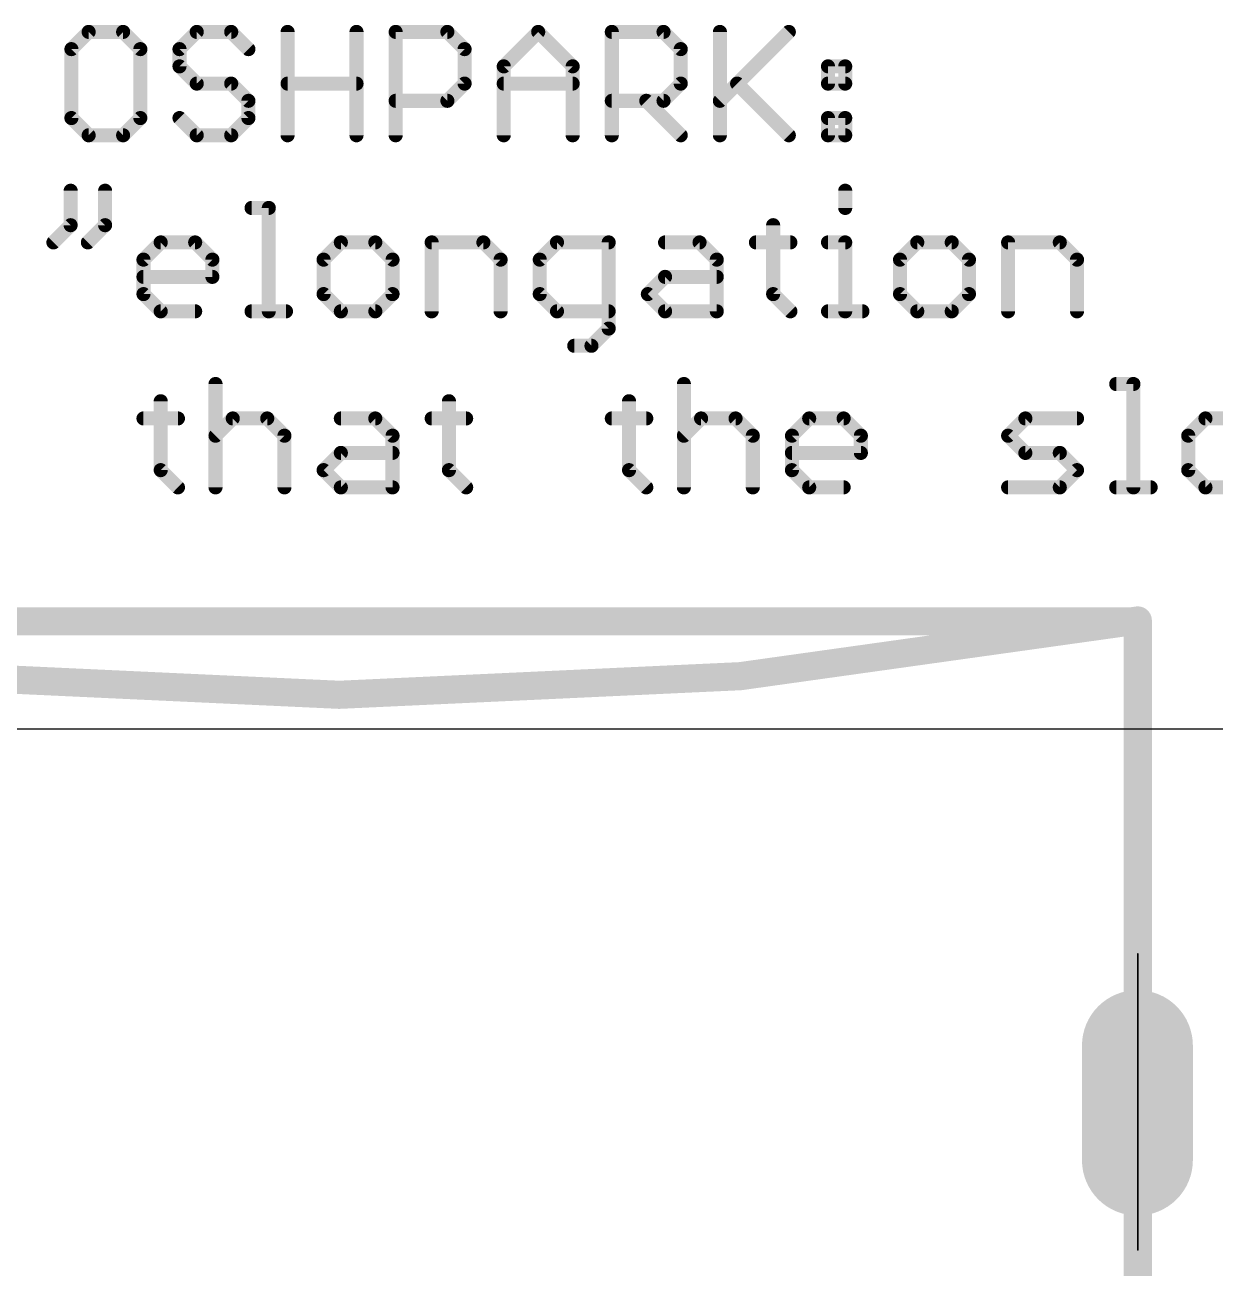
# Model space of a CAD drawing. Extents: x 0 to 102, y -4 to 29.
# Drawn here: x 61.93 to 68.37, y 22.48 to 29.21 of the extents above; entities that cross this region are included whole.
import ezdxf

# ---------------------------------------------------------------- set-up
doc = ezdxf.new("R2010")
doc.units = 0
doc.layers.add('20', color=53, linetype='CONTINUOUS')
doc.layers.add('51', color=41, linetype='CONTINUOUS')

msp = doc.modelspace()

# ---------------------------------------------------------------- linework, layer by layer
at = {"layer": '20'}
msp.add_line((100.33, 25.4), (1.27, 25.4), dxfattribs=at)
at = {"layer": '51'}
for points, const_width in [([(62.2713, 29.1724), (62.1781, 29.0792)], 0.0762), ([(62.4577, 29.1724), (62.2713, 29.1724)], 0.0762), ([(62.551, 29.0792), (62.4577, 29.1724)], 0.0762), ([(62.856, 29.1724), (62.7628, 29.0792)], 0.0762), ([(63.0424, 29.1724), (62.856, 29.1724)], 0.0762), ([(63.1356, 29.0792), (63.0424, 29.1724)], 0.0762), ([(63.3475, 28.6131), (63.3475, 29.1724)], 0.0762), ([(63.7203, 29.1724), (63.7203, 28.6131)], 0.0762), ([(63.9322, 28.6131), (63.9322, 29.1724)], 0.0762), ([(63.9322, 29.1724), (64.2118, 29.1724)], 0.0762), ([(64.2118, 29.1724), (64.305, 29.0792)], 0.0762), ([(64.5169, 28.986), (64.7033, 29.1724)], 0.0762), ([(64.7033, 29.1724), (64.8897, 28.986)], 0.0762), ([(65.1016, 28.6131), (65.1016, 29.1724)], 0.0762), ([(65.1016, 29.1724), (65.3812, 29.1724)], 0.0762), ([(65.3812, 29.1724), (65.4744, 29.0792)], 0.0762), ([(65.6863, 29.1724), (65.6863, 28.6131)], 0.0762), ([(65.6863, 28.7995), (66.0591, 29.1724)], 0.0762), ([(62.1781, 29.0792), (62.1781, 28.7063)], 0.0762), ([(62.551, 28.7063), (62.551, 29.0792)], 0.0762), ([(62.7628, 29.0792), (62.7628, 28.986)], 0.0762), ([(64.305, 29.0792), (64.305, 28.8927)], 0.0762), ([(65.4744, 29.0792), (65.4744, 28.8927)], 0.0762), ([(62.7628, 28.986), (62.856, 28.8927)], 0.0762), ([(64.5169, 28.6131), (64.5169, 28.986)], 0.0762), ([(64.8897, 28.986), (64.8897, 28.6131)], 0.0762), ([(66.271, 28.986), (66.3642, 28.986)], 0.0762), ([(66.271, 28.8927), (66.271, 28.986)], 0.0762), ([(66.3642, 28.986), (66.3642, 28.8927)], 0.0762), ([(62.856, 28.8927), (63.0424, 28.8927)], 0.0762), ([(63.0424, 28.8927), (63.1356, 28.7995)], 0.0762), ([(63.3475, 28.8927), (63.7203, 28.8927)], 0.0762), ([(64.305, 28.8927), (64.2118, 28.7995)], 0.0762), ([(64.5169, 28.8927), (64.8897, 28.8927)], 0.0762), ([(65.4744, 28.8927), (65.3812, 28.7995)], 0.0762), ([(65.7795, 28.8927), (66.0591, 28.6131)], 0.0762), ([(66.3642, 28.8927), (66.271, 28.8927)], 0.0762), ([(63.1356, 28.7995), (63.1356, 28.7063)], 0.0762), ([(64.2118, 28.7995), (63.9322, 28.7995)], 0.0762), ([(65.3812, 28.7995), (65.1016, 28.7995)], 0.0762), ([(65.288, 28.7995), (65.4744, 28.6131)], 0.0762), ([(62.1781, 28.7063), (62.2713, 28.6131)], 0.0762), ([(62.4577, 28.6131), (62.551, 28.7063)], 0.0762), ([(62.856, 28.6131), (62.7628, 28.7063)], 0.0762), ([(63.1356, 28.7063), (63.0424, 28.6131)], 0.0762), ([(66.271, 28.7063), (66.3642, 28.7063)], 0.0762), ([(66.271, 28.6131), (66.271, 28.7063)], 0.0762), ([(66.3642, 28.7063), (66.3642, 28.6131)], 0.0762), ([(62.2713, 28.6131), (62.4577, 28.6131)], 0.0762), ([(63.0424, 28.6131), (62.856, 28.6131)], 0.0762), ([(66.3642, 28.6131), (66.271, 28.6131)], 0.0762), ([(62.1739, 28.3131), (62.1739, 28.1267)], 0.0762), ([(62.3603, 28.3131), (62.3603, 28.1267)], 0.0762), ([(66.3642, 28.3131), (66.3642, 28.2199)], 0.0762), ([(63.1526, 28.2199), (63.2458, 28.2199)], 0.0762), ([(63.2458, 28.2199), (63.2458, 27.6606)], 0.0762), ([(62.1739, 28.1267), (62.0807, 28.0335)], 0.0762), ([(62.3603, 28.1267), (62.2671, 28.0335)], 0.0762), ([(65.9744, 28.1267), (65.9744, 27.7538)], 0.0762), ([(62.5679, 27.9402), (62.6611, 28.0335)], 0.0762), ([(62.6611, 28.0335), (62.8475, 28.0335)], 0.0762), ([(62.8475, 28.0335), (62.9407, 27.9402)], 0.0762), ([(63.6356, 28.0335), (63.5424, 27.9402)], 0.0762), ([(63.822, 28.0335), (63.6356, 28.0335)], 0.0762), ([(63.9152, 27.9402), (63.822, 28.0335)], 0.0762), ([(64.1271, 27.6606), (64.1271, 28.0335)], 0.0762), ([(64.1271, 28.0335), (64.4067, 28.0335)], 0.0762), ([(64.4067, 28.0335), (64.4999, 27.9402)], 0.0762), ([(64.805, 28.0335), (64.7118, 27.9402)], 0.0762), ([(65.0846, 28.0335), (64.805, 28.0335)], 0.0762), ([(65.0846, 27.5674), (65.0846, 28.0335)], 0.0762), ([(65.3897, 28.0335), (65.5761, 28.0335)], 0.0762), ([(65.5761, 28.0335), (65.6693, 27.9402)], 0.0762), ([(65.8812, 28.0335), (66.0676, 28.0335)], 0.0762), ([(66.271, 28.0335), (66.3642, 28.0335)], 0.0762), ([(66.3642, 28.0335), (66.3642, 27.6606)], 0.0762), ([(66.754, 28.0335), (66.6608, 27.9402)], 0.0762), ([(66.9404, 28.0335), (66.754, 28.0335)], 0.0762), ([(67.0336, 27.9402), (66.9404, 28.0335)], 0.0762), ([(67.2455, 27.6606), (67.2455, 28.0335)], 0.0762), ([(67.2455, 28.0335), (67.5251, 28.0335)], 0.0762), ([(67.5251, 28.0335), (67.6183, 27.9402)], 0.0762), ([(62.5679, 27.7538), (62.5679, 27.9402)], 0.0762), ([(62.9407, 27.9402), (62.9407, 27.847)], 0.0762), ([(63.5424, 27.9402), (63.5424, 27.7538)], 0.0762), ([(63.9152, 27.7538), (63.9152, 27.9402)], 0.0762), ([(64.4999, 27.9402), (64.4999, 27.6606)], 0.0762), ([(64.7118, 27.9402), (64.7118, 27.7538)], 0.0762), ([(65.6693, 27.9402), (65.6693, 27.6606)], 0.0762), ([(66.6608, 27.9402), (66.6608, 27.7538)], 0.0762), ([(67.0336, 27.7538), (67.0336, 27.9402)], 0.0762), ([(67.6183, 27.9402), (67.6183, 27.6606)], 0.0762), ([(62.9407, 27.847), (62.5679, 27.847)], 0.0762), ([(65.2965, 27.7538), (65.3897, 27.847)], 0.0762), ([(65.3897, 27.847), (65.6693, 27.847)], 0.0762), ([(62.6611, 27.6606), (62.5679, 27.7538)], 0.0762), ([(63.5424, 27.7538), (63.6356, 27.6606)], 0.0762), ([(63.822, 27.6606), (63.9152, 27.7538)], 0.0762), ([(64.7118, 27.7538), (64.805, 27.6606)], 0.0762), ([(65.3897, 27.6606), (65.2965, 27.7538)], 0.0762), ([(65.9744, 27.7538), (66.0676, 27.6606)], 0.0762), ([(66.6608, 27.7538), (66.754, 27.6606)], 0.0762), ([(66.9404, 27.6606), (67.0336, 27.7538)], 0.0762), ([(62.8475, 27.6606), (62.6611, 27.6606)], 0.0762), ([(63.1526, 27.6606), (63.339, 27.6606)], 0.0762), ([(63.6356, 27.6606), (63.822, 27.6606)], 0.0762), ([(64.805, 27.6606), (65.0846, 27.6606)], 0.0762), ([(65.6693, 27.6606), (65.3897, 27.6606)], 0.0762), ([(66.271, 27.6606), (66.4574, 27.6606)], 0.0762), ([(66.754, 27.6606), (66.9404, 27.6606)], 0.0762), ([(64.9914, 27.4742), (65.0846, 27.5674)], 0.0762), ([(64.8982, 27.4742), (64.9914, 27.4742)], 0.0762), ([(62.9577, 27.2674), (62.9577, 26.7081)], 0.0762), ([(65.4914, 27.2674), (65.4914, 26.7081)], 0.0762), ([(67.8302, 27.2674), (67.9234, 27.2674)], 0.0762), ([(67.9234, 27.2674), (67.9234, 26.7081)], 0.0762), ([(62.6611, 27.1742), (62.6611, 26.8013)], 0.0762), ([(64.2203, 27.1742), (64.2203, 26.8013)], 0.0762), ([(65.1948, 27.1742), (65.1948, 26.8013)], 0.0762), ([(62.5679, 27.081), (62.7543, 27.081)], 0.0762), ([(62.9577, 26.9877), (63.0509, 27.081)], 0.0762), ([(63.0509, 27.081), (63.2373, 27.081)], 0.0762), ([(63.2373, 27.081), (63.3305, 26.9877)], 0.0762), ([(63.6356, 27.081), (63.822, 27.081)], 0.0762), ([(63.822, 27.081), (63.9152, 26.9877)], 0.0762), ([(64.1271, 27.081), (64.3135, 27.081)], 0.0762), ([(65.1016, 27.081), (65.288, 27.081)], 0.0762), ([(65.4914, 26.9877), (65.5846, 27.081)], 0.0762), ([(65.5846, 27.081), (65.771, 27.081)], 0.0762), ([(65.771, 27.081), (65.8642, 26.9877)], 0.0762), ([(66.0761, 26.9877), (66.1693, 27.081)], 0.0762), ([(66.1693, 27.081), (66.3557, 27.081)], 0.0762), ([(66.3557, 27.081), (66.4489, 26.9877)], 0.0762), ([(67.2455, 26.9877), (67.3387, 27.081)], 0.0762), ([(67.3387, 27.081), (67.6183, 27.081)], 0.0762), ([(68.3132, 27.081), (68.22, 26.9877)], 0.0762), ([(68.4996, 27.081), (68.3132, 27.081)], 0.0762), ([(63.3305, 26.9877), (63.3305, 26.7081)], 0.0762), ([(63.9152, 26.9877), (63.9152, 26.7081)], 0.0762), ([(65.8642, 26.9877), (65.8642, 26.7081)], 0.0762), ([(66.0761, 26.8013), (66.0761, 26.9877)], 0.0762), ([(66.4489, 26.9877), (66.4489, 26.8945)], 0.0762), ([(67.3387, 26.8945), (67.2455, 26.9877)], 0.0762), ([(68.22, 26.9877), (68.22, 26.8013)], 0.0762), ([(63.5424, 26.8013), (63.6356, 26.8945)], 0.0762), ([(63.6356, 26.8945), (63.9152, 26.8945)], 0.0762), ([(66.4489, 26.8945), (66.0761, 26.8945)], 0.0762), ([(67.5251, 26.8945), (67.3387, 26.8945)], 0.0762), ([(67.6183, 26.8013), (67.5251, 26.8945)], 0.0762), ([(62.6611, 26.8013), (62.7543, 26.7081)], 0.0762), ([(63.6356, 26.7081), (63.5424, 26.8013)], 0.0762), ([(64.2203, 26.8013), (64.3135, 26.7081)], 0.0762), ([(65.1948, 26.8013), (65.288, 26.7081)], 0.0762), ([(66.1693, 26.7081), (66.0761, 26.8013)], 0.0762), ([(67.5251, 26.7081), (67.6183, 26.8013)], 0.0762), ([(68.22, 26.8013), (68.3132, 26.7081)], 0.0762), ([(63.9152, 26.7081), (63.6356, 26.7081)], 0.0762), ([(66.3557, 26.7081), (66.1693, 26.7081)], 0.0762), ([(67.2455, 26.7081), (67.5251, 26.7081)], 0.0762), ([(67.8302, 26.7081), (68.0166, 26.7081)], 0.0762), ([(68.3132, 26.7081), (68.4996, 26.7081)], 0.0762), ([(67.947, 25.983), (59.307, 25.983)], 0.1524), ([(67.947, 25.983), (67.947, 18.633)], 0.1524), ([(67.947, 22.583), (67.947, 24.183)], 0.01), ([(67.945, 23.068), (67.945, 23.688)], 0.6)]:
    msp.add_lwpolyline(points, dxfattribs=dict(at, const_width=const_width))
for points, const_width in [([(62.2713, 29.1914, 1), (62.2713, 29.1533)], 0.0381), ([(62.2848, 29.1589, 1), (62.2578, 29.1858)], 0.0381), ([(62.4712, 29.1858, 1), (62.4443, 29.1589)], 0.0381), ([(62.4577, 29.1533, 1), (62.4577, 29.1914)], 0.0381), ([(62.856, 29.1914, 1), (62.856, 29.1533)], 0.0381), ([(62.8695, 29.1589, 1), (62.8425, 29.1858)], 0.0381), ([(63.0559, 29.1858, 1), (63.029, 29.1589)], 0.0381), ([(63.0424, 29.1533, 1), (63.0424, 29.1914)], 0.0381), ([(63.3665, 29.1724, 1), (63.3284, 29.1724)], 0.0381), ([(63.7394, 29.1724, 1), (63.7013, 29.1724)], 0.0381), ([(63.9512, 29.1724, 1), (63.9131, 29.1724)], 0.0381), ([(63.9322, 29.1914, 1), (63.9322, 29.1533)], 0.0381), ([(64.2253, 29.1858, 1), (64.1984, 29.1589)], 0.0381), ([(64.2118, 29.1533, 1), (64.2118, 29.1914)], 0.0381), ([(64.7168, 29.1858, 1), (64.6898, 29.1589)], 0.0381), ([(64.7168, 29.1589, 1), (64.6898, 29.1858)], 0.0381), ([(65.1206, 29.1724, 1), (65.0825, 29.1724)], 0.0381), ([(65.1016, 29.1914, 1), (65.1016, 29.1533)], 0.0381), ([(65.3947, 29.1858, 1), (65.3678, 29.1589)], 0.0381), ([(65.3812, 29.1533, 1), (65.3812, 29.1914)], 0.0381), ([(65.7053, 29.1724, 1), (65.6672, 29.1724)], 0.0381), ([(66.0726, 29.1589, 1), (66.0457, 29.1858)], 0.0381), ([(62.1646, 29.0926, 1), (62.1916, 29.0657)], 0.0381), ([(62.1972, 29.0792, 1), (62.1591, 29.0792)], 0.0381), ([(62.57, 29.0792, 1), (62.5319, 29.0792)], 0.0381), ([(62.5375, 29.0657, 1), (62.5644, 29.0926)], 0.0381), ([(62.7818, 29.0792, 1), (62.7437, 29.0792)], 0.0381), ([(62.7493, 29.0926, 1), (62.7763, 29.0657)], 0.0381), ([(63.1222, 29.0657, 1), (63.1491, 29.0926)], 0.0381), ([(64.3241, 29.0792, 1), (64.286, 29.0792)], 0.0381), ([(64.2916, 29.0657, 1), (64.3185, 29.0926)], 0.0381), ([(65.4935, 29.0792, 1), (65.4554, 29.0792)], 0.0381), ([(65.461, 29.0657, 1), (65.4879, 29.0926)], 0.0381), ([(62.7437, 28.986, 1), (62.7818, 28.986)], 0.0381), ([(62.7763, 28.9994, 1), (62.7493, 28.9725)], 0.0381), ([(64.5359, 28.986, 1), (64.4978, 28.986)], 0.0381), ([(64.5034, 28.9994, 1), (64.5304, 28.9725)], 0.0381), ([(64.9088, 28.986, 1), (64.8707, 28.986)], 0.0381), ([(64.8763, 28.9725, 1), (64.9032, 28.9994)], 0.0381), ([(66.29, 28.986, 1), (66.2519, 28.986)], 0.0381), ([(66.271, 29.005, 1), (66.271, 28.9669)], 0.0381), ([(66.3832, 28.986, 1), (66.3451, 28.986)], 0.0381), ([(66.3642, 28.9669, 1), (66.3642, 29.005)], 0.0381), ([(62.856, 28.9118, 1), (62.856, 28.8737)], 0.0381), ([(62.8425, 28.8793, 1), (62.8695, 28.9062)], 0.0381), ([(63.0559, 28.9062, 1), (63.029, 28.8793)], 0.0381), ([(63.0424, 28.8737, 1), (63.0424, 28.9118)], 0.0381), ([(63.3475, 28.9118, 1), (63.3475, 28.8737)], 0.0381), ([(63.7203, 28.8737, 1), (63.7203, 28.9118)], 0.0381), ([(64.3185, 28.8793, 1), (64.2916, 28.9062)], 0.0381), ([(64.5169, 28.9118, 1), (64.5169, 28.8737)], 0.0381), ([(64.8897, 28.8737, 1), (64.8897, 28.9118)], 0.0381), ([(65.4879, 28.8793, 1), (65.461, 28.9062)], 0.0381), ([(65.793, 28.9062, 1), (65.766, 28.8793)], 0.0381), ([(66.271, 28.9118, 1), (66.271, 28.8737)], 0.0381), ([(66.3642, 28.8737, 1), (66.3642, 28.9118)], 0.0381), ([(64.286, 28.8927, 1), (64.3241, 28.8927)], 0.0381), ([(65.4554, 28.8927, 1), (65.4935, 28.8927)], 0.0381), ([(66.2519, 28.8927, 1), (66.29, 28.8927)], 0.0381), ([(66.3451, 28.8927, 1), (66.3832, 28.8927)], 0.0381), ([(63.1547, 28.7995, 1), (63.1166, 28.7995)], 0.0381), ([(63.1222, 28.7861, 1), (63.1491, 28.813)], 0.0381), ([(63.9322, 28.8186, 1), (63.9322, 28.7805)], 0.0381), ([(64.1984, 28.813, 1), (64.2253, 28.7861)], 0.0381), ([(64.2118, 28.7805, 1), (64.2118, 28.8186)], 0.0381), ([(65.1016, 28.8186, 1), (65.1016, 28.7805)], 0.0381), ([(65.3015, 28.813, 1), (65.2745, 28.7861)], 0.0381), ([(65.3678, 28.813, 1), (65.3947, 28.7861)], 0.0381), ([(65.3812, 28.7805, 1), (65.3812, 28.8186)], 0.0381), ([(65.6728, 28.813, 1), (65.6998, 28.7861)], 0.0381), ([(62.1916, 28.7198, 1), (62.1646, 28.6928)], 0.0381), ([(62.1591, 28.7063, 1), (62.1972, 28.7063)], 0.0381), ([(62.5319, 28.7063, 1), (62.57, 28.7063)], 0.0381), ([(62.5644, 28.6928, 1), (62.5375, 28.7198)], 0.0381), ([(62.7763, 28.7198, 1), (62.7493, 28.6928)], 0.0381), ([(63.1166, 28.7063, 1), (63.1547, 28.7063)], 0.0381), ([(63.1491, 28.6928, 1), (63.1222, 28.7198)], 0.0381), ([(66.271, 28.7254, 1), (66.271, 28.6873)], 0.0381), ([(66.29, 28.7063, 1), (66.2519, 28.7063)], 0.0381), ([(66.3832, 28.7063, 1), (66.3451, 28.7063)], 0.0381), ([(66.3642, 28.6873, 1), (66.3642, 28.7254)], 0.0381), ([(62.2713, 28.6322, 1), (62.2713, 28.5941)], 0.0381), ([(62.2578, 28.5996, 1), (62.2848, 28.6266)], 0.0381), ([(62.4443, 28.6266, 1), (62.4712, 28.5996)], 0.0381), ([(62.4577, 28.5941, 1), (62.4577, 28.6322)], 0.0381), ([(62.856, 28.6322, 1), (62.856, 28.5941)], 0.0381), ([(62.8425, 28.5996, 1), (62.8695, 28.6266)], 0.0381), ([(63.029, 28.6266, 1), (63.0559, 28.5996)], 0.0381), ([(63.0424, 28.5941, 1), (63.0424, 28.6322)], 0.0381), ([(63.3284, 28.6131, 1), (63.3665, 28.6131)], 0.0381), ([(63.7013, 28.6131, 1), (63.7394, 28.6131)], 0.0381), ([(63.9131, 28.6131, 1), (63.9512, 28.6131)], 0.0381), ([(64.4978, 28.6131, 1), (64.5359, 28.6131)], 0.0381), ([(64.8707, 28.6131, 1), (64.9088, 28.6131)], 0.0381), ([(65.0825, 28.6131, 1), (65.1206, 28.6131)], 0.0381), ([(65.461, 28.5996, 1), (65.4879, 28.6266)], 0.0381), ([(65.6672, 28.6131, 1), (65.7053, 28.6131)], 0.0381), ([(66.0457, 28.5996, 1), (66.0726, 28.6266)], 0.0381), ([(66.271, 28.6322, 1), (66.271, 28.5941)], 0.0381), ([(66.2519, 28.6131, 1), (66.29, 28.6131)], 0.0381), ([(66.3451, 28.6131, 1), (66.3832, 28.6131)], 0.0381), ([(66.3642, 28.5941, 1), (66.3642, 28.6322)], 0.0381), ([(62.1929, 28.3131, 1), (62.1548, 28.3131)], 0.0381), ([(62.3793, 28.3131, 1), (62.3412, 28.3131)], 0.0381), ([(66.3832, 28.3131, 1), (66.3451, 28.3131)], 0.0381), ([(63.1526, 28.2389, 1), (63.1526, 28.2008)], 0.0381), ([(63.2649, 28.2199, 1), (63.2268, 28.2199)], 0.0381), ([(63.2458, 28.2008, 1), (63.2458, 28.2389)], 0.0381), ([(66.3451, 28.2199, 1), (66.3832, 28.2199)], 0.0381), ([(62.1548, 28.1267, 1), (62.1929, 28.1267)], 0.0381), ([(62.1873, 28.1132, 1), (62.1604, 28.1401)], 0.0381), ([(62.3412, 28.1267, 1), (62.3793, 28.1267)], 0.0381), ([(62.3738, 28.1132, 1), (62.3468, 28.1401)], 0.0381), ([(65.9934, 28.1267, 1), (65.9553, 28.1267)], 0.0381), ([(62.0672, 28.0469, 1), (62.0941, 28.02)], 0.0381), ([(62.2536, 28.0469, 1), (62.2805, 28.02)], 0.0381), ([(62.6611, 28.0525, 1), (62.6611, 28.0144)], 0.0381), ([(62.6746, 28.02, 1), (62.6476, 28.0469)], 0.0381), ([(62.861, 28.0469, 1), (62.8341, 28.02)], 0.0381), ([(62.8475, 28.0144, 1), (62.8475, 28.0525)], 0.0381), ([(63.6356, 28.0525, 1), (63.6356, 28.0144)], 0.0381), ([(63.6491, 28.02, 1), (63.6221, 28.0469)], 0.0381), ([(63.8355, 28.0469, 1), (63.8086, 28.02)], 0.0381), ([(63.822, 28.0144, 1), (63.822, 28.0525)], 0.0381), ([(64.1461, 28.0335, 1), (64.108, 28.0335)], 0.0381), ([(64.1271, 28.0525, 1), (64.1271, 28.0144)], 0.0381), ([(64.4202, 28.0469, 1), (64.3933, 28.02)], 0.0381), ([(64.4067, 28.0144, 1), (64.4067, 28.0525)], 0.0381), ([(64.805, 28.0525, 1), (64.805, 28.0144)], 0.0381), ([(64.8185, 28.02, 1), (64.7915, 28.0469)], 0.0381), ([(65.1037, 28.0335, 1), (65.0656, 28.0335)], 0.0381), ([(65.0846, 28.0144, 1), (65.0846, 28.0525)], 0.0381), ([(65.3897, 28.0525, 1), (65.3897, 28.0144)], 0.0381), ([(65.5896, 28.0469, 1), (65.5626, 28.02)], 0.0381), ([(65.5761, 28.0144, 1), (65.5761, 28.0525)], 0.0381), ([(65.8812, 28.0525, 1), (65.8812, 28.0144)], 0.0381), ([(66.0676, 28.0144, 1), (66.0676, 28.0525)], 0.0381), ([(66.271, 28.0525, 1), (66.271, 28.0144)], 0.0381), ([(66.3832, 28.0335, 1), (66.3451, 28.0335)], 0.0381), ([(66.3642, 28.0144, 1), (66.3642, 28.0525)], 0.0381), ([(66.754, 28.0525, 1), (66.754, 28.0144)], 0.0381), ([(66.7675, 28.02, 1), (66.7405, 28.0469)], 0.0381), ([(66.9539, 28.0469, 1), (66.9269, 28.02)], 0.0381), ([(66.9404, 28.0144, 1), (66.9404, 28.0525)], 0.0381), ([(67.2645, 28.0335, 1), (67.2264, 28.0335)], 0.0381), ([(67.2455, 28.0525, 1), (67.2455, 28.0144)], 0.0381), ([(67.5386, 28.0469, 1), (67.5116, 28.02)], 0.0381), ([(67.5251, 28.0144, 1), (67.5251, 28.0525)], 0.0381), ([(62.5869, 27.9402, 1), (62.5488, 27.9402)], 0.0381), ([(62.5544, 27.9537, 1), (62.5814, 27.9268)], 0.0381), ([(62.9598, 27.9402, 1), (62.9217, 27.9402)], 0.0381), ([(62.9273, 27.9268, 1), (62.9542, 27.9537)], 0.0381), ([(63.5614, 27.9402, 1), (63.5233, 27.9402)], 0.0381), ([(63.5289, 27.9537, 1), (63.5559, 27.9268)], 0.0381), ([(63.9343, 27.9402, 1), (63.8962, 27.9402)], 0.0381), ([(63.9018, 27.9268, 1), (63.9287, 27.9537)], 0.0381), ([(64.519, 27.9402, 1), (64.4809, 27.9402)], 0.0381), ([(64.4865, 27.9268, 1), (64.5134, 27.9537)], 0.0381), ([(64.7308, 27.9402, 1), (64.6927, 27.9402)], 0.0381), ([(64.6983, 27.9537, 1), (64.7253, 27.9268)], 0.0381), ([(65.6884, 27.9402, 1), (65.6503, 27.9402)], 0.0381), ([(65.6559, 27.9268, 1), (65.6828, 27.9537)], 0.0381), ([(66.6798, 27.9402, 1), (66.6417, 27.9402)], 0.0381), ([(66.6473, 27.9537, 1), (66.6742, 27.9268)], 0.0381), ([(67.0527, 27.9402, 1), (67.0146, 27.9402)], 0.0381), ([(67.0202, 27.9268, 1), (67.0471, 27.9537)], 0.0381), ([(67.6374, 27.9402, 1), (67.5993, 27.9402)], 0.0381), ([(67.6048, 27.9268, 1), (67.6318, 27.9537)], 0.0381), ([(62.5679, 27.8661, 1), (62.5679, 27.828)], 0.0381), ([(62.9217, 27.847, 1), (62.9598, 27.847)], 0.0381), ([(62.9407, 27.828, 1), (62.9407, 27.8661)], 0.0381), ([(65.3897, 27.8661, 1), (65.3897, 27.828)], 0.0381), ([(65.4032, 27.8336, 1), (65.3762, 27.8605)], 0.0381), ([(65.6693, 27.828, 1), (65.6693, 27.8661)], 0.0381), ([(62.5814, 27.7673, 1), (62.5544, 27.7403)], 0.0381), ([(63.5559, 27.7673, 1), (63.5289, 27.7403)], 0.0381), ([(63.9287, 27.7403, 1), (63.9018, 27.7673)], 0.0381), ([(64.7253, 27.7673, 1), (64.6983, 27.7403)], 0.0381), ([(65.31, 27.7673, 1), (65.283, 27.7403)], 0.0381), ([(65.283, 27.7673, 1), (65.31, 27.7403)], 0.0381), ([(65.9879, 27.7673, 1), (65.9609, 27.7403)], 0.0381), ([(66.6742, 27.7673, 1), (66.6473, 27.7403)], 0.0381), ([(67.0471, 27.7403, 1), (67.0202, 27.7673)], 0.0381), ([(62.5488, 27.7538, 1), (62.5869, 27.7538)], 0.0381), ([(63.5233, 27.7538, 1), (63.5614, 27.7538)], 0.0381), ([(63.8962, 27.7538, 1), (63.9343, 27.7538)], 0.0381), ([(64.6927, 27.7538, 1), (64.7308, 27.7538)], 0.0381), ([(65.9553, 27.7538, 1), (65.9934, 27.7538)], 0.0381), ([(66.6417, 27.7538, 1), (66.6798, 27.7538)], 0.0381), ([(67.0146, 27.7538, 1), (67.0527, 27.7538)], 0.0381), ([(62.6611, 27.6797, 1), (62.6611, 27.6416)], 0.0381), ([(62.6476, 27.6471, 1), (62.6746, 27.6741)], 0.0381), ([(62.8475, 27.6416, 1), (62.8475, 27.6797)], 0.0381), ([(63.1526, 27.6797, 1), (63.1526, 27.6416)], 0.0381), ([(63.2268, 27.6606, 1), (63.2649, 27.6606)], 0.0381), ([(63.339, 27.6416, 1), (63.339, 27.6797)], 0.0381), ([(63.6356, 27.6797, 1), (63.6356, 27.6416)], 0.0381), ([(63.6221, 27.6471, 1), (63.6491, 27.6741)], 0.0381), ([(63.8086, 27.6741, 1), (63.8355, 27.6471)], 0.0381), ([(63.822, 27.6416, 1), (63.822, 27.6797)], 0.0381), ([(64.108, 27.6606, 1), (64.1461, 27.6606)], 0.0381), ([(64.4809, 27.6606, 1), (64.519, 27.6606)], 0.0381), ([(64.805, 27.6797, 1), (64.805, 27.6416)], 0.0381), ([(64.7915, 27.6471, 1), (64.8185, 27.6741)], 0.0381), ([(65.0846, 27.6416, 1), (65.0846, 27.6797)], 0.0381), ([(65.3897, 27.6797, 1), (65.3897, 27.6416)], 0.0381), ([(65.3762, 27.6471, 1), (65.4032, 27.6741)], 0.0381), ([(65.6503, 27.6606, 1), (65.6884, 27.6606)], 0.0381), ([(65.6693, 27.6416, 1), (65.6693, 27.6797)], 0.0381), ([(66.0541, 27.6471, 1), (66.0811, 27.6741)], 0.0381), ([(66.271, 27.6797, 1), (66.271, 27.6416)], 0.0381), ([(66.3451, 27.6606, 1), (66.3832, 27.6606)], 0.0381), ([(66.4574, 27.6416, 1), (66.4574, 27.6797)], 0.0381), ([(66.754, 27.6797, 1), (66.754, 27.6416)], 0.0381), ([(66.7405, 27.6471, 1), (66.7675, 27.6741)], 0.0381), ([(66.9269, 27.6741, 1), (66.9539, 27.6471)], 0.0381), ([(66.9404, 27.6416, 1), (66.9404, 27.6797)], 0.0381), ([(67.2264, 27.6606, 1), (67.2645, 27.6606)], 0.0381), ([(67.5993, 27.6606, 1), (67.6374, 27.6606)], 0.0381), ([(65.0656, 27.5674, 1), (65.1037, 27.5674)], 0.0381), ([(65.0981, 27.5539, 1), (65.0712, 27.5809)], 0.0381), ([(64.8982, 27.4932, 1), (64.8982, 27.4551)], 0.0381), ([(64.9914, 27.4551, 1), (64.9914, 27.4932)], 0.0381), ([(64.978, 27.4876, 1), (65.0049, 27.4607)], 0.0381), ([(62.9767, 27.2674, 1), (62.9386, 27.2674)], 0.0381), ([(65.5104, 27.2674, 1), (65.4723, 27.2674)], 0.0381), ([(67.8302, 27.2864, 1), (67.8302, 27.2483)], 0.0381), ([(67.9424, 27.2674, 1), (67.9043, 27.2674)], 0.0381), ([(67.9234, 27.2483, 1), (67.9234, 27.2864)], 0.0381), ([(62.6802, 27.1742, 1), (62.6421, 27.1742)], 0.0381), ([(64.2394, 27.1742, 1), (64.2013, 27.1742)], 0.0381), ([(65.2138, 27.1742, 1), (65.1757, 27.1742)], 0.0381), ([(62.5679, 27.1, 1), (62.5679, 27.0619)], 0.0381), ([(62.7543, 27.0619, 1), (62.7543, 27.1)], 0.0381), ([(63.0509, 27.1, 1), (63.0509, 27.0619)], 0.0381), ([(63.0644, 27.0675, 1), (63.0374, 27.0944)], 0.0381), ([(63.2508, 27.0944, 1), (63.2239, 27.0675)], 0.0381), ([(63.2373, 27.0619, 1), (63.2373, 27.1)], 0.0381), ([(63.6356, 27.1, 1), (63.6356, 27.0619)], 0.0381), ([(63.8355, 27.0944, 1), (63.8086, 27.0675)], 0.0381), ([(63.822, 27.0619, 1), (63.822, 27.1)], 0.0381), ([(64.1271, 27.1, 1), (64.1271, 27.0619)], 0.0381), ([(64.3135, 27.0619, 1), (64.3135, 27.1)], 0.0381), ([(65.1016, 27.1, 1), (65.1016, 27.0619)], 0.0381), ([(65.288, 27.0619, 1), (65.288, 27.1)], 0.0381), ([(65.5846, 27.1, 1), (65.5846, 27.0619)], 0.0381), ([(65.5981, 27.0675, 1), (65.5711, 27.0944)], 0.0381), ([(65.7845, 27.0944, 1), (65.7575, 27.0675)], 0.0381), ([(65.771, 27.0619, 1), (65.771, 27.1)], 0.0381), ([(66.1693, 27.1, 1), (66.1693, 27.0619)], 0.0381), ([(66.1828, 27.0675, 1), (66.1558, 27.0944)], 0.0381), ([(66.3692, 27.0944, 1), (66.3422, 27.0675)], 0.0381), ([(66.3557, 27.0619, 1), (66.3557, 27.1)], 0.0381), ([(67.3387, 27.1, 1), (67.3387, 27.0619)], 0.0381), ([(67.3522, 27.0675, 1), (67.3252, 27.0944)], 0.0381), ([(67.6183, 27.0619, 1), (67.6183, 27.1)], 0.0381), ([(68.3132, 27.1, 1), (68.3132, 27.0619)], 0.0381), ([(68.3266, 27.0675, 1), (68.2997, 27.0944)], 0.0381), ([(62.9442, 27.0012, 1), (62.9712, 26.9743)], 0.0381), ([(63.3496, 26.9877, 1), (63.3115, 26.9877)], 0.0381), ([(63.3171, 26.9743, 1), (63.344, 27.0012)], 0.0381), ([(63.9343, 26.9877, 1), (63.8962, 26.9877)], 0.0381), ([(63.9018, 26.9743, 1), (63.9287, 27.0012)], 0.0381), ([(65.4779, 27.0012, 1), (65.5048, 26.9743)], 0.0381), ([(65.8833, 26.9877, 1), (65.8452, 26.9877)], 0.0381), ([(65.8508, 26.9743, 1), (65.8777, 27.0012)], 0.0381), ([(66.0951, 26.9877, 1), (66.057, 26.9877)], 0.0381), ([(66.0626, 27.0012, 1), (66.0895, 26.9743)], 0.0381), ([(66.468, 26.9877, 1), (66.4299, 26.9877)], 0.0381), ([(66.4355, 26.9743, 1), (66.4624, 27.0012)], 0.0381), ([(67.2589, 27.0012, 1), (67.232, 26.9743)], 0.0381), ([(67.232, 27.0012, 1), (67.2589, 26.9743)], 0.0381), ([(68.239, 26.9877, 1), (68.2009, 26.9877)], 0.0381), ([(68.2065, 27.0012, 1), (68.2334, 26.9743)], 0.0381), ([(63.6356, 26.9136, 1), (63.6356, 26.8755)], 0.0381), ([(63.6491, 26.8811, 1), (63.6221, 26.908)], 0.0381), ([(63.9152, 26.8755, 1), (63.9152, 26.9136)], 0.0381), ([(66.0761, 26.9136, 1), (66.0761, 26.8755)], 0.0381), ([(66.4299, 26.8945, 1), (66.468, 26.8945)], 0.0381), ([(66.4489, 26.8755, 1), (66.4489, 26.9136)], 0.0381), ([(67.3387, 26.9136, 1), (67.3387, 26.8755)], 0.0381), ([(67.3252, 26.8811, 1), (67.3522, 26.908)], 0.0381), ([(67.5386, 26.908, 1), (67.5116, 26.8811)], 0.0381), ([(67.5251, 26.8755, 1), (67.5251, 26.9136)], 0.0381), ([(62.6746, 26.8148, 1), (62.6476, 26.7878)], 0.0381), ([(62.6421, 26.8013, 1), (62.6802, 26.8013)], 0.0381), ([(63.5559, 26.8148, 1), (63.5289, 26.7878)], 0.0381), ([(63.5289, 26.8148, 1), (63.5559, 26.7878)], 0.0381), ([(64.2338, 26.8148, 1), (64.2068, 26.7878)], 0.0381), ([(64.2013, 26.8013, 1), (64.2394, 26.8013)], 0.0381), ([(65.2083, 26.8148, 1), (65.1813, 26.7878)], 0.0381), ([(65.1757, 26.8013, 1), (65.2138, 26.8013)], 0.0381), ([(66.0895, 26.8148, 1), (66.0626, 26.7878)], 0.0381), ([(66.057, 26.8013, 1), (66.0951, 26.8013)], 0.0381), ([(67.6318, 26.7878, 1), (67.6048, 26.8148)], 0.0381), ([(67.6048, 26.7878, 1), (67.6318, 26.8148)], 0.0381), ([(68.2334, 26.8148, 1), (68.2065, 26.7878)], 0.0381), ([(68.2009, 26.8013, 1), (68.239, 26.8013)], 0.0381), ([(62.7409, 26.6946, 1), (62.7678, 26.7216)], 0.0381), ([(62.9386, 26.7081, 1), (62.9767, 26.7081)], 0.0381), ([(63.3115, 26.7081, 1), (63.3496, 26.7081)], 0.0381), ([(63.6356, 26.7272, 1), (63.6356, 26.6891)], 0.0381), ([(63.6221, 26.6946, 1), (63.6491, 26.7216)], 0.0381), ([(63.8962, 26.7081, 1), (63.9343, 26.7081)], 0.0381), ([(63.9152, 26.6891, 1), (63.9152, 26.7272)], 0.0381), ([(64.3, 26.6946, 1), (64.327, 26.7216)], 0.0381), ([(65.2745, 26.6946, 1), (65.3015, 26.7216)], 0.0381), ([(65.4723, 26.7081, 1), (65.5104, 26.7081)], 0.0381), ([(65.8452, 26.7081, 1), (65.8833, 26.7081)], 0.0381), ([(66.1693, 26.7272, 1), (66.1693, 26.6891)], 0.0381), ([(66.1558, 26.6946, 1), (66.1828, 26.7216)], 0.0381), ([(66.3557, 26.6891, 1), (66.3557, 26.7272)], 0.0381), ([(67.2455, 26.7272, 1), (67.2455, 26.6891)], 0.0381), ([(67.5116, 26.7216, 1), (67.5386, 26.6946)], 0.0381), ([(67.5251, 26.6891, 1), (67.5251, 26.7272)], 0.0381), ([(67.8302, 26.7272, 1), (67.8302, 26.6891)], 0.0381), ([(67.9043, 26.7081, 1), (67.9424, 26.7081)], 0.0381), ([(68.0166, 26.6891, 1), (68.0166, 26.7272)], 0.0381), ([(68.3132, 26.7272, 1), (68.3132, 26.6891)], 0.0381), ([(68.2997, 26.6946, 1), (68.3266, 26.7216)], 0.0381), ([(59.307, 25.988, 0.0931), (67.947, 25.988)], 0.1524), ([(67.9851, 25.983, 1), (67.9089, 25.983)], 0.0762), ([(67.954, 25.9506, 1), (67.94, 26.0254)], 0.0762), ([(67.947, 25.9449, 1), (67.947, 26.0211)], 0.0762), ([(67.9495, 24.183, 1), (67.9445, 24.183)], 0.005), ([(68.095, 23.688, 1), (67.795, 23.688)], 0.3), ([(67.795, 23.068, 1), (68.095, 23.068)], 0.3), ([(67.9445, 22.583, 1), (67.9495, 22.583)], 0.005)]:
    msp.add_lwpolyline(points, format="xyb", dxfattribs=dict(at, const_width=const_width))

doc.saveas('drawing.dxf')
